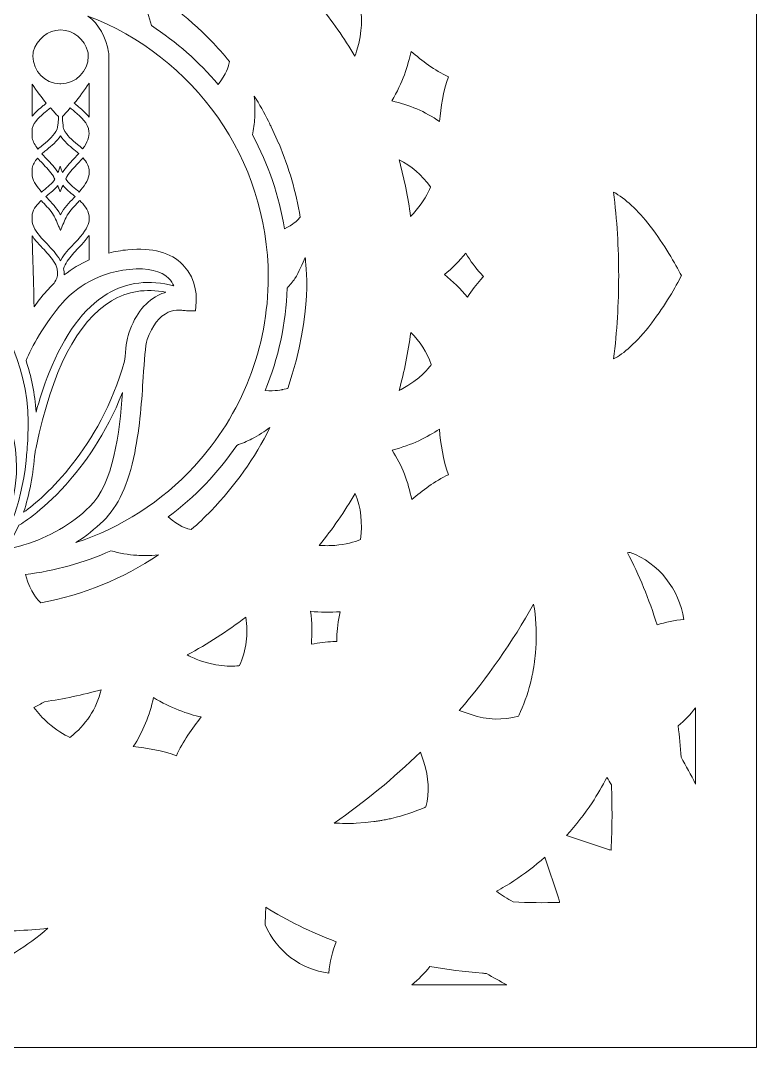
# Model space of a CAD drawing. Header units: millimetres. Extents: x -965 to 732, y -534 to 696.
# Drawn here: x 550.5 to 732, y -114.8 to 138.6 of the extents above; entities that cross this region are included whole.
import ezdxf

# ---------------------------------------------------------------- set-up
doc = ezdxf.new("R2010")
doc.units = ezdxf.units.MM
doc.header["$MEASUREMENT"] = 0
doc.layers.add('Layer 10', color=7, linetype='Continuous')

msp = doc.modelspace()

# ---------------------------------------------------------------- linework, layer by layer
at = {"layer": 'Layer 10', "lineweight": 0}
msp.add_lwpolyline([(351.09, 266.09), (351.09, -114.82), (732.01, -114.82), (732.01, 266.09), (351.09, 266.09)], dxfattribs=at)
for points, knots in [([(597.51, 133.63), (599.08, 132), (600.6, 130.29), (602.04, 128.53), (602.04, 128.53), (601.82, 127.56), (601.82, 127.56), (601.81, 127.54), (601.27, 125.4), (599.23, 122.84), (594.48, 128.48), (588.96, 133.36), (582.78, 137.37), (582.26, 139.61), (581.48, 141.8), (580.47, 143.89), (579.61, 145.68), (578.65, 147.25), (577.71, 148.61), (584.98, 144.74), (591.62, 139.72), (597.51, 133.63)], [0, 0, 0, 0, 1, 1, 1, 2, 2, 2, 3, 3, 3, 4, 4, 4, 5, 5, 5, 6, 6, 6, 7, 7, 7, 7]), ([(633.39, 131.06), (633.26, 130.65), (633.12, 130.25), (632.97, 129.85), (630.34, 134.28), (627.37, 138.55), (624.1, 142.58), (627.67, 143.03), (631.14, 142.44), (634.45, 140.84), (634.48, 140.7), (634.5, 140.56), (634.52, 140.42), (634.57, 140), (635.02, 136.23), (633.39, 131.06)], [0, 0, 0, 0, 1, 1, 1, 2, 2, 2, 3, 3, 3, 4, 4, 4, 5, 5, 5, 5]), ([(564.17, 9.78), (566.59, 11.34), (568.85, 13.13), (570.94, 15.16), (574.55, 18.66), (577.08, 24.16), (578.67, 31.96), (579.97, 38.34), (580.41, 45.14), (580.77, 50.62), (581.03, 54.64), (581.28, 58.44), (581.78, 59.89), (583, 63.4), (584.74, 65.66), (586.95, 66.62), (587.91, 67.05), (588.82, 67.16), (589.55, 67.16), (590.07, 67.16), (590.51, 67.1), (590.8, 67.06), (591.02, 67.03), (591.21, 67.01), (591.43, 67.01), (591.43, 67.01), (593.64, 67.01), (593.64, 67.01), (593.64, 67.01), (593.84, 69.21), (593.84, 69.21), (593.86, 69.43), (594.28, 74.55), (590.57, 78.35), (587.6, 81.38), (583.02, 82.63), (576.96, 82.05), (575.37, 81.9), (573.79, 81.63), (572.26, 81.23), (572.26, 81.23), (572.26, 130.53), (572.26, 130.53), (572.26, 130.53), (572.23, 130.82), (572.23, 130.82), (571.65, 134.48), (569.81, 137.77), (567.11, 139.74), (593.2, 129.82), (611.6, 104.54), (611.6, 75.28), (611.6, 57.97), (605.13, 41.41), (593.39, 28.65), (585.31, 19.87), (575.25, 13.43), (564.17, 9.78)], [0, 0, 0, 0, 1, 1, 1, 2, 2, 2, 3, 3, 3, 4, 4, 4, 5, 5, 5, 6, 6, 6, 7, 7, 7, 8, 8, 8, 9, 9, 9, 10, 10, 10, 11, 11, 11, 12, 12, 12, 13, 13, 13, 14, 14, 14, 15, 15, 15, 16, 16, 16, 17, 17, 17, 18, 18, 18, 19, 19, 19, 19]), ([(560.43, 123.02), (560.43, 123.02), (560.2, 123.03), (560.2, 123.03), (556.52, 123.13), (553.57, 126.15), (553.57, 129.85), (553.57, 130.2), (553.6, 130.55), (553.65, 130.89), (554.51, 134.04), (557.23, 136.3), (560.4, 136.3), (563.56, 136.3), (566.28, 134.04), (567.14, 130.89), (567.19, 130.55), (567.22, 130.2), (567.22, 129.85), (567.22, 126.09), (564.18, 123.04), (560.43, 123.02)], [0, 0, 0, 0, 1, 1, 1, 2, 2, 2, 3, 3, 3, 4, 4, 4, 5, 5, 5, 6, 6, 6, 7, 7, 7, 7]), ([(642.1, 118.79), (644.72, 123.23), (646.1, 127.55), (646.82, 131.02), (649.53, 128.7), (652.6, 126.35), (656.04, 124.72), (654.73, 121.1), (654.17, 117.25), (653.84, 113.69), (650.32, 116.15), (646.39, 117.86), (642.1, 118.79)], [0, 0, 0, 0, 1, 1, 1, 2, 2, 2, 3, 3, 3, 4, 4, 4, 4]), ([(556.11, 117.62), (555.65, 117.24), (555.17, 116.85), (554.72, 116.44), (554.2, 115.96), (553.75, 115.48), (553.37, 115.01), (553.37, 115.01), (553.37, 122.96), (553.37, 122.96), (554.49, 121.22), (555.78, 119.56), (556.87, 118.26), (556.62, 118.04), (556.36, 117.83), (556.11, 117.62)], [0, 0, 0, 0, 1, 1, 1, 2, 2, 2, 3, 3, 3, 4, 4, 4, 5, 5, 5, 5]), ([(567.42, 114.77), (567, 115.32), (566.49, 115.88), (565.88, 116.44), (565.43, 116.85), (564.95, 117.24), (564.49, 117.62), (564.25, 117.82), (564.01, 118.02), (563.77, 118.23), (564.9, 119.6), (566.27, 121.37), (567.42, 123.21), (567.42, 123.21), (567.42, 114.77), (567.42, 114.77)], [0, 0, 0, 0, 1, 1, 1, 2, 2, 2, 3, 3, 3, 4, 4, 4, 5, 5, 5, 5]), ([(608.17, 119.98), (609.43, 117.96), (610.6, 115.89), (611.67, 113.78), (611.67, 113.78), (611.89, 113.3), (611.89, 113.3), (612.04, 113), (612.18, 112.69), (612.32, 112.38), (612.32, 112.38), (614.24, 108.17), (614.24, 108.17), (614.24, 108.17), (614.26, 108.19), (614.26, 108.19), (616.69, 102.4), (618.45, 96.33), (619.51, 90.12), (619.51, 90.12), (618.83, 89.38), (618.83, 89.38), (618.82, 89.37), (617.76, 88.26), (615.63, 87.21), (614.31, 95.34), (611.66, 103.12), (607.72, 110.39), (607.99, 111.79), (608.18, 113.22), (608.26, 114.64), (608.37, 116.57), (608.31, 118.36), (608.17, 119.98)], [0, 0, 0, 0, 1, 1, 1, 2, 2, 2, 3, 3, 3, 4, 4, 4, 5, 5, 5, 6, 6, 6, 7, 7, 7, 8, 8, 8, 9, 9, 9, 10, 10, 10, 11, 11, 11, 11]), ([(559.56, 111.8), (558.8, 110.23), (557.52, 109.17), (556.16, 108.05), (555.71, 107.68), (555.25, 107.3), (554.81, 106.9), (554.08, 107.86), (553.6, 108.74), (553.37, 109.58), (553.37, 109.58), (553.37, 112.01), (553.37, 112.01), (553.87, 113.67), (555.32, 114.99), (556.68, 116.11), (556.68, 116.11), (556.9, 116.3), (556.9, 116.3), (557.22, 116.56), (557.54, 116.83), (557.86, 117.1), (558.82, 116.01), (559.51, 115.29), (559.59, 115.21), (559.59, 115.21), (559.84, 114.95), (559.84, 114.95), (559.95, 114.84), (559.64, 111.98), (559.56, 111.8)], [0, 0, 0, 0, 1, 1, 1, 2, 2, 2, 3, 3, 3, 4, 4, 4, 5, 5, 5, 6, 6, 6, 7, 7, 7, 8, 8, 8, 9, 9, 9, 10, 10, 10, 10]), ([(565.83, 106.96), (565.41, 107.34), (564.97, 107.7), (564.55, 108.05), (563.19, 109.17), (561.91, 110.23), (561.15, 111.8), (561.06, 111.98), (560.74, 114.83), (560.86, 114.95), (560.86, 114.95), (561.11, 115.22), (561.11, 115.22), (561.19, 115.3), (561.85, 115.99), (562.78, 117.06), (563.08, 116.81), (563.39, 116.55), (563.68, 116.31), (563.68, 116.31), (563.92, 116.11), (563.92, 116.11), (565.48, 114.83), (567.16, 113.29), (567.39, 111.27), (567.55, 109.94), (567.05, 108.56), (565.83, 106.96)], [0, 0, 0, 0, 1, 1, 1, 2, 2, 2, 3, 3, 3, 4, 4, 4, 5, 5, 5, 6, 6, 6, 7, 7, 7, 8, 8, 8, 9, 9, 9, 9]), ([(560.35, 110.17), (561.25, 108.79), (562.51, 107.75), (563.73, 106.75), (563.73, 106.75), (563.98, 106.54), (563.98, 106.54), (564.24, 106.32), (564.55, 106.07), (564.86, 105.79), (564.77, 105.69), (564.68, 105.59), (564.57, 105.47), (564.26, 105.12), (563.92, 104.77), (563.6, 104.43), (562.64, 103.42), (561.65, 102.37), (560.85, 101.16), (560.74, 101.45), (560.64, 101.7), (560.64, 101.71), (560.64, 101.71), (560.25, 102.7), (560.25, 102.7), (560.25, 102.7), (559.96, 101.68), (559.96, 101.68), (559.91, 101.51), (559.85, 101.3), (559.79, 101.11), (558.99, 102.34), (557.98, 103.4), (557, 104.43), (556.68, 104.77), (556.35, 105.12), (556.03, 105.47), (555.95, 105.56), (555.87, 105.65), (555.79, 105.74), (556.12, 106.03), (556.45, 106.31), (556.73, 106.54), (556.73, 106.54), (556.98, 106.75), (556.98, 106.75), (558.2, 107.75), (559.46, 108.79), (560.35, 110.17)], [0, 0, 0, 0, 1, 1, 1, 2, 2, 2, 3, 3, 3, 4, 4, 4, 5, 5, 5, 6, 6, 6, 7, 7, 7, 8, 8, 8, 9, 9, 9, 10, 10, 10, 11, 11, 11, 12, 12, 12, 13, 13, 13, 14, 14, 14, 15, 15, 15, 16, 16, 16, 16]), ([(555.9, 103.41), (556.86, 102.4), (557.85, 101.36), (558.61, 100.18), (558.67, 100.08), (558.78, 99.88), (558.98, 99.45), (558.22, 98.38), (557.22, 97.55), (556.16, 96.67), (556.01, 96.55), (555.86, 96.43), (555.72, 96.31), (554.65, 97.52), (553.7, 98.8), (553.37, 100.19), (553.37, 100.19), (553.37, 102.23), (553.37, 102.23), (553.57, 103.05), (554.01, 103.85), (554.72, 104.66), (555.11, 104.24), (555.51, 103.82), (555.9, 103.41)], [0, 0, 0, 0, 1, 1, 1, 2, 2, 2, 3, 3, 3, 4, 4, 4, 5, 5, 5, 6, 6, 6, 7, 7, 7, 8, 8, 8, 8]), ([(564.99, 96.31), (564.84, 96.43), (564.7, 96.55), (564.55, 96.68), (563.46, 97.57), (562.43, 98.43), (561.66, 99.54), (561.84, 99.91), (561.94, 100.09), (561.99, 100.18), (562.75, 101.36), (563.74, 102.4), (564.71, 103.41), (565.11, 103.84), (565.53, 104.27), (565.93, 104.72), (566.8, 103.75), (567.28, 102.79), (567.42, 101.81), (567.42, 101.81), (567.42, 100.6), (567.42, 100.6), (567.2, 99.06), (566.16, 97.63), (564.99, 96.31)], [0, 0, 0, 0, 1, 1, 1, 2, 2, 2, 3, 3, 3, 4, 4, 4, 5, 5, 5, 6, 6, 6, 7, 7, 7, 8, 8, 8, 8]), ([(643.87, 104.23), (646.86, 102.78), (649.45, 100.55), (651.6, 97.59), (651.62, 97.57), (651.63, 97.54), (651.65, 97.52), (650.99, 96.01), (649.89, 93.97), (648.12, 91.83), (647.67, 91.29), (647.21, 90.77), (646.72, 90.28), (646.08, 94.98), (645.12, 99.66), (643.87, 104.23)], [0, 0, 0, 0, 1, 1, 1, 2, 2, 2, 3, 3, 3, 4, 4, 4, 5, 5, 5, 5]), ([(563.74, 95.37), (563.74, 95.37), (563.96, 95.18), (563.96, 95.18), (563.86, 95.08), (563.75, 94.97), (563.65, 94.86), (562.5, 93.64), (561.3, 92.39), (560.45, 90.85), (560.42, 90.79), (560.39, 90.73), (560.35, 90.67), (560.32, 90.73), (560.29, 90.79), (560.26, 90.85), (559.4, 92.39), (558.21, 93.64), (557.06, 94.86), (556.96, 94.97), (556.85, 95.08), (556.75, 95.18), (556.75, 95.18), (556.98, 95.37), (556.98, 95.37), (557.91, 96.14), (558.87, 96.93), (559.67, 97.88), (559.85, 97.47), (559.97, 97.17), (559.97, 97.17), (559.97, 97.17), (560.3, 96.35), (560.3, 96.35), (560.3, 96.35), (560.63, 97.17), (560.63, 97.17), (560.63, 97.17), (560.77, 97.51), (560.96, 97.97), (561.78, 96.98), (562.77, 96.16), (563.74, 95.37)], [0, 0, 0, 0, 1, 1, 1, 2, 2, 2, 3, 3, 3, 4, 4, 4, 5, 5, 5, 6, 6, 6, 7, 7, 7, 8, 8, 8, 9, 9, 9, 10, 10, 10, 11, 11, 11, 12, 12, 12, 13, 13, 13, 14, 14, 14, 14]), ([(564.63, 84.53), (564.31, 84.18), (563.97, 83.83), (563.65, 83.49), (562.5, 82.27), (561.3, 81.01), (560.45, 79.48), (560.42, 79.42), (560.39, 79.36), (560.35, 79.3), (560.32, 79.36), (560.29, 79.42), (560.26, 79.48), (559.4, 81.01), (558.21, 82.27), (557.06, 83.49), (556.74, 83.83), (556.4, 84.18), (556.08, 84.53), (554.86, 85.87), (553.74, 87.3), (553.37, 88.83), (553.37, 88.83), (553.37, 90.87), (553.37, 90.87), (553.71, 92.24), (554.69, 93.34), (555.61, 94.2), (555.72, 94.08), (555.84, 93.96), (555.95, 93.84), (556.91, 92.83), (557.9, 91.79), (558.66, 90.61), (558.98, 90.11), (559.75, 88.27), (560.02, 87.6), (560.02, 87.6), (560.35, 86.78), (560.35, 86.78), (560.35, 86.78), (560.69, 87.6), (560.69, 87.6), (560.96, 88.27), (561.73, 90.11), (562.05, 90.61), (562.8, 91.79), (563.8, 92.83), (564.76, 93.84), (564.87, 93.96), (564.98, 94.08), (565.1, 94.2), (566.11, 93.26), (567.2, 92.02), (567.42, 90.45), (567.42, 90.45), (567.42, 89.18), (567.42, 89.18), (567.25, 88.09), (566.58, 86.68), (564.63, 84.53)], [0, 0, 0, 0, 1, 1, 1, 2, 2, 2, 3, 3, 3, 4, 4, 4, 5, 5, 5, 6, 6, 6, 7, 7, 7, 8, 8, 8, 9, 9, 9, 10, 10, 10, 11, 11, 11, 12, 12, 12, 13, 13, 13, 14, 14, 14, 15, 15, 15, 16, 16, 16, 17, 17, 17, 18, 18, 18, 19, 19, 19, 20, 20, 20, 20]), ([(696.77, 96.29), (699.62, 94.75), (702.71, 91.88), (705.82, 87.87), (709.32, 83.35), (712.02, 78.53), (713.49, 75.68), (712.09, 72.97), (709.52, 68.36), (706.18, 63.98), (702.38, 58.98), (699.19, 56.41), (696.78, 55.1), (697.61, 61.9), (698.03, 68.79), (698.03, 75.63), (698.03, 82.52), (697.61, 89.46), (696.77, 96.29)], [0, 0, 0, 0, 1, 1, 1, 2, 2, 2, 3, 3, 3, 4, 4, 4, 5, 5, 5, 6, 6, 6, 6]), ([(558.38, 73.36), (558.07, 73.06), (557.76, 72.75), (557.46, 72.44), (556.14, 71.06), (554.94, 69.56), (553.87, 67.98), (553.67, 74.99), (553.38, 84.6), (553.37, 85.19), (553.37, 85.19), (553.37, 85.47), (553.37, 85.47), (553.66, 85.05), (553.96, 84.67), (554.24, 84.34), (554.78, 83.69), (555.38, 83.07), (555.95, 82.47), (556.91, 81.46), (557.9, 80.42), (558.66, 79.23), (559.05, 78.63), (559.35, 78.01), (559.58, 77.38), (559.93, 74.76), (558.74, 73.85), (558.38, 73.36)], [0, 0, 0, 0, 1, 1, 1, 2, 2, 2, 3, 3, 3, 4, 4, 4, 5, 5, 5, 6, 6, 6, 7, 7, 7, 8, 8, 8, 9, 9, 9, 9]), ([(567.42, 85.6), (567.42, 85.6), (567.42, 79.55), (567.42, 79.55), (565.24, 78.57), (563.19, 77.33), (561.26, 75.85), (561.27, 76.36), (561.25, 76.93), (561.13, 77.38), (561.35, 78.01), (561.66, 78.63), (562.05, 79.23), (562.8, 80.42), (563.8, 81.46), (564.76, 82.47), (565.33, 83.07), (565.92, 83.69), (566.47, 84.34), (566.83, 84.77), (567.15, 85.19), (567.42, 85.6)], [0, 0, 0, 0, 1, 1, 1, 2, 2, 2, 3, 3, 3, 4, 4, 4, 5, 5, 5, 6, 6, 6, 7, 7, 7, 7]), ([(655.05, 75.91), (656.96, 77.5), (658.72, 79.27), (660.31, 81.2), (661.52, 79.23), (662.75, 77.58), (664.03, 76.18), (664.25, 75.93), (664.49, 75.69), (664.73, 75.45), (664.49, 75.22), (664.25, 74.97), (664.03, 74.73), (662.89, 73.5), (661.8, 72.06), (660.71, 70.37), (659.05, 72.41), (657.15, 74.27), (655.05, 75.91)], [0, 0, 0, 0, 1, 1, 1, 2, 2, 2, 3, 3, 3, 4, 4, 4, 5, 5, 5, 6, 6, 6, 6]), ([(610.85, 47.32), (614.16, 55.38), (615.97, 63.84), (616.28, 72.59), (616.87, 73.35), (617.69, 74.17), (618.18, 74.94), (619.19, 76.51), (620.08, 78.72), (620.73, 80.17), (620.78, 78.88), (622.88, 67.04), (616.4, 47.81), (616.4, 47.81), (615.15, 47.53), (615.15, 47.53), (615.13, 47.53), (613.32, 47.08), (610.85, 47.32)], [0, 0, 0, 0, 1, 1, 1, 2, 2, 2, 3, 3, 3, 4, 4, 4, 5, 5, 5, 6, 6, 6, 6]), ([(571.88, 71.15), (566.15, 67.71), (561.34, 61.19), (557.57, 51.77), (556.2, 48.35), (555.14, 44.95), (554.33, 41.96), (554.08, 46.56), (553.13, 50.88), (551.87, 54.75), (553.28, 57.9), (556.28, 63.78), (561, 69.13), (562.88, 71.27), (568.26, 76.34), (577.41, 77.21), (581.95, 77.64), (585.22, 76.88), (587.11, 74.95), (587.67, 74.38), (588.06, 73.75), (588.34, 73.13), (582.3, 74.74), (576.77, 74.08), (571.88, 71.15)], [0, 0, 0, 0, 1, 1, 1, 2, 2, 2, 3, 3, 3, 4, 4, 4, 5, 5, 5, 6, 6, 6, 7, 7, 7, 8, 8, 8, 8]), ([(586.34, 71.55), (585.9, 71.42), (585.45, 71.27), (585.03, 71.09), (581.53, 69.56), (578.9, 66.34), (577.22, 61.5), (576.69, 59.99), (576.42, 57.59), (576.19, 54.57), (569.91, 32.79), (556.52, 21.14), (551.28, 17.27), (552.67, 21.52), (553.63, 26.6), (554.08, 32.07), (554.15, 32.36), (554.23, 32.75), (554.34, 33.28), (558.27, 52.24), (564.52, 64.4), (572.91, 69.44), (576.92, 71.84), (581.43, 72.55), (586.34, 71.55)], [0, 0, 0, 0, 1, 1, 1, 2, 2, 2, 3, 3, 3, 4, 4, 4, 5, 5, 5, 6, 6, 6, 7, 7, 7, 8, 8, 8, 8]), ([(541.55, 70.68), (544.15, 67.06), (552.39, 54.43), (552.39, 39.58), (552.39, 37.09), (552.29, 34.7), (552.12, 32.44), (552.08, 32.28), (552.05, 32.17), (552.03, 32.11), (552.03, 32.12), (552.05, 32.17), (552.1, 32.24), (551.11, 20.1), (547.73, 11.51), (544.05, 8.75), (546.1, 12.38), (549.53, 19.75), (549.53, 28.37), (549.53, 40.38), (542.86, 49.96), (542.58, 50.37), (542.58, 50.37), (541.76, 51.52), (541.76, 51.52), (541.76, 51.52), (540.95, 50.37), (540.95, 50.37), (540.66, 49.96), (533.99, 40.38), (533.99, 28.37), (533.99, 19.71), (537.46, 12.31), (539.5, 8.7), (536.71, 10.91), (532.84, 17.57), (530.95, 32.72), (530.79, 34.9), (530.7, 37.19), (530.7, 39.58), (530.7, 54.41), (538.94, 67.06), (541.55, 70.68)], [0, 0, 0, 0, 1, 1, 1, 2, 2, 2, 3, 3, 3, 4, 4, 4, 5, 5, 5, 6, 6, 6, 7, 7, 7, 8, 8, 8, 9, 9, 9, 10, 10, 10, 11, 11, 11, 12, 12, 12, 13, 13, 13, 14, 14, 14, 14]), ([(646.76, 61.61), (649.03, 59.46), (650.72, 56.81), (651.8, 53.72), (651.71, 53.59), (651.62, 53.47), (651.54, 53.35), (651.44, 53.22), (649.13, 50.09), (644.37, 47.58), (644.2, 47.5), (644.03, 47.41), (643.86, 47.32), (645.15, 52), (646.12, 56.78), (646.76, 61.61)], [0, 0, 0, 0, 1, 1, 1, 2, 2, 2, 3, 3, 3, 4, 4, 4, 5, 5, 5, 5]), ([(546.26, 8.03), (547.67, 9.43), (548.97, 11.48), (550.1, 14.12), (550.1, 14.12), (550.13, 14.07), (550.13, 14.07), (550.35, 14.19), (555.52, 17.25), (561.68, 24.06), (566.05, 28.9), (571.56, 36.42), (575.66, 46.82), (574.93, 36.89), (573.42, 24.32), (567.58, 18.66), (563.05, 14.26), (557.58, 11.08), (551.32, 9.2), (549.42, 8.63), (547.7, 8.26), (546.26, 8.03)], [0, 0, 0, 0, 1, 1, 1, 2, 2, 2, 3, 3, 3, 4, 4, 4, 5, 5, 5, 6, 6, 6, 7, 7, 7, 7]), ([(603.83, 33.78), (605.1, 34.23), (606.35, 34.77), (607.56, 35.4), (609.24, 36.27), (610.74, 37.23), (612.03, 38.19), (608.28, 30.64), (603.42, 23.75), (597.51, 17.64), (595.96, 16.04), (594.32, 14.48), (592.62, 12.99), (592.62, 12.99), (591.75, 13.2), (591.75, 13.2), (591.73, 13.2), (589.53, 13.81), (586.94, 16.1), (593.52, 21.03), (599.19, 26.97), (603.83, 33.78)], [0, 0, 0, 0, 1, 1, 1, 2, 2, 2, 3, 3, 3, 4, 4, 4, 5, 5, 5, 6, 6, 6, 7, 7, 7, 7]), ([(653.82, 37.79), (654.15, 34.15), (654.71, 30.22), (656.04, 26.54), (652.65, 24.94), (649.64, 22.65), (646.98, 20.38), (646.18, 24.71), (644.56, 28.81), (642.16, 32.61), (647.02, 33.83), (650.94, 35.87), (653.82, 37.79)], [0, 0, 0, 0, 1, 1, 1, 2, 2, 2, 3, 3, 3, 4, 4, 4, 4]), ([(628.02, 9.1), (626.74, 8.99), (625.46, 9), (624.19, 9.1), (627.46, 13.15), (630.43, 17.43), (633.06, 21.88), (634.47, 18.39), (634.9, 14.6), (634.34, 10.57), (634.34, 10.56), (634.34, 10.54), (634.33, 10.52), (632.84, 9.94), (630.7, 9.32), (628.02, 9.1)], [0, 0, 0, 0, 1, 1, 1, 2, 2, 2, 3, 3, 3, 4, 4, 4, 5, 5, 5, 5]), ([(584.52, 6.75), (575.74, 0.87), (565.86, -3.18), (555.55, -5.08), (555.55, -5.08), (554.88, -4.42), (554.88, -4.42), (554.86, -4.4), (552.99, -2.48), (551.86, 1.36), (551.81, 1.53), (551.76, 1.71), (551.71, 1.9), (559.01, 2.79), (566.1, 4.77), (572.81, 7.78), (574.89, 7.16), (577.04, 6.78), (579.22, 6.64), (579.87, 6.6), (580.53, 6.58), (581.18, 6.58), (582.37, 6.58), (583.49, 6.65), (584.52, 6.75)], [0, 0, 0, 0, 1, 1, 1, 2, 2, 2, 3, 3, 3, 4, 4, 4, 5, 5, 5, 6, 6, 6, 7, 7, 7, 8, 8, 8, 8]), ([(700.18, 7.29), (700.42, 7.31), (700.66, 7.33), (700.9, 7.35), (707.85, 4.78), (713, -1.72), (714.1, -9.2), (711.8, -9.4), (709.59, -9.85), (707.5, -10.55), (705.52, -4.14), (703.06, 1.84), (700.18, 7.29)], [0, 0, 0, 0, 1, 1, 1, 2, 2, 2, 3, 3, 3, 4, 4, 4, 4]), ([(622.03, -7.18), (624.45, -7.45), (626.89, -7.48), (629.32, -7.28), (628.82, -9.6), (628.55, -11.7), (628.5, -13.65), (628.49, -13.98), (628.49, -14.32), (628.5, -14.65), (628.19, -14.64), (627.88, -14.64), (627.57, -14.65), (625.92, -14.69), (624.16, -14.91), (622.23, -15.31), (622.46, -12.63), (622.39, -9.91), (622.03, -7.18)], [0, 0, 0, 0, 1, 1, 1, 2, 2, 2, 3, 3, 3, 4, 4, 4, 5, 5, 5, 6, 6, 6, 6]), ([(677.05, -5.39), (677.6, -8.63), (677.81, -11.88), (677.68, -15.09), (677.68, -15.09), (677.53, -17.46), (677.53, -17.46), (677.53, -17.46), (677.29, -19.56), (677.29, -19.56), (677.22, -19.94), (677.16, -20.32), (677.11, -20.71), (677.11, -20.71), (677.08, -20.88), (677.08, -20.88), (677.04, -21.14), (677, -21.41), (676.96, -21.67), (676.9, -21.96), (676.84, -22.26), (676.76, -22.67), (676.68, -23.06), (676.6, -23.46), (676.53, -23.79), (675.84, -26.71), (674.94, -29.44), (673.85, -31.91), (673.69, -32.27), (673.52, -32.65), (673.34, -33.04), (669.47, -34.13), (665.64, -34.01), (661.65, -32.68), (661.65, -32.68), (658.68, -31.69), (658.68, -31.69), (665.66, -23.56), (671.82, -14.73), (677.05, -5.39)], [0, 0, 0, 0, 1, 1, 1, 2, 2, 2, 3, 3, 3, 4, 4, 4, 5, 5, 5, 6, 6, 6, 7, 7, 7, 8, 8, 8, 9, 9, 9, 10, 10, 10, 11, 11, 11, 12, 12, 12, 13, 13, 13, 13]), ([(604.51, -20.57), (604.37, -20.59), (604.25, -20.61), (604.12, -20.63), (603.95, -20.65), (600.18, -21.16), (595.14, -19.47), (593.93, -19.06), (592.75, -18.55), (591.62, -17.96), (596.66, -15.25), (601.51, -12.11), (606.05, -8.62), (606.75, -12.75), (606.23, -16.76), (604.51, -20.57)], [0, 0, 0, 0, 1, 1, 1, 2, 2, 2, 3, 3, 3, 4, 4, 4, 5, 5, 5, 5]), ([(562.69, -38.31), (561.24, -37.62), (559.31, -36.49), (557.27, -34.69), (555.99, -33.56), (554.83, -32.3), (553.82, -30.93), (554.71, -30.5), (555.58, -30.01), (556.44, -29.48), (561.15, -28.81), (565.83, -27.83), (570.38, -26.54), (569.22, -31.29), (566.64, -35.24), (562.69, -38.31)], [0, 0, 0, 0, 1, 1, 1, 2, 2, 2, 3, 3, 3, 4, 4, 4, 5, 5, 5, 5]), ([(588.95, -42.84), (585.45, -41.5), (581.74, -40.93), (578.31, -40.58), (580.71, -36.94), (582.37, -32.87), (583.28, -28.43), (587.57, -31.11), (591.74, -32.53), (595.08, -33.26), (592.83, -36.08), (590.54, -39.26), (588.95, -42.84)], [0, 0, 0, 0, 1, 1, 1, 2, 2, 2, 3, 3, 3, 4, 4, 4, 4]), ([(716.98, -49.82), (715.84, -47.55), (714.66, -45.34), (713.43, -43.2), (713.24, -40.62), (712.99, -38.03), (712.69, -35.48), (714.28, -34.14), (715.71, -32.64), (716.98, -31), (716.98, -31), (716.98, -49.82), (716.98, -49.82)], [0, 0, 0, 0, 1, 1, 1, 2, 2, 2, 3, 3, 3, 4, 4, 4, 4]), ([(640.78, -58.56), (640.78, -58.56), (640.53, -58.61), (640.53, -58.61), (640.29, -58.65), (640.05, -58.7), (639.82, -58.75), (639.52, -58.8), (639.23, -58.85), (638.91, -58.89), (638.91, -58.89), (638.79, -58.91), (638.79, -58.91), (638.41, -58.97), (638.04, -59.03), (637.66, -59.09), (637.66, -59.09), (635.51, -59.34), (635.51, -59.34), (635.51, -59.34), (633.3, -59.49), (633.3, -59.49), (631.48, -59.58), (629.65, -59.55), (627.82, -59.43), (635.37, -54.26), (642.52, -48.38), (649.13, -41.91), (649.13, -41.91), (649.95, -44.38), (649.95, -44.38), (651.22, -48.17), (651.39, -51.8), (650.48, -55.45), (650.39, -55.49), (650.29, -55.53), (650.19, -55.57), (647.7, -56.68), (644.95, -57.6), (642.03, -58.29), (641.63, -58.38), (641.23, -58.47), (640.78, -58.56)], [0, 0, 0, 0, 1, 1, 1, 2, 2, 2, 3, 3, 3, 4, 4, 4, 5, 5, 5, 6, 6, 6, 7, 7, 7, 8, 8, 8, 9, 9, 9, 10, 10, 10, 11, 11, 11, 12, 12, 12, 13, 13, 13, 14, 14, 14, 14]), ([(696.17, -66.11), (695.87, -66.06), (695.56, -65.97), (695.24, -65.87), (695.24, -65.87), (685.2, -62.52), (685.2, -62.52), (687.49, -59.96), (689.59, -57.26), (691.45, -54.45), (692.79, -52.4), (694.01, -50.29), (695.11, -48.16), (695.49, -48.77), (695.87, -49.38), (696.24, -50), (696.45, -55.24), (696.43, -60.65), (696.17, -66.11)], [0, 0, 0, 0, 1, 1, 1, 2, 2, 2, 3, 3, 3, 4, 4, 4, 5, 5, 5, 6, 6, 6, 6]), ([(671.97, -78.91), (670.57, -78.07), (669.21, -77.19), (667.88, -76.28), (669.31, -75.49), (670.73, -74.64), (672.13, -73.74), (674.77, -72), (677.35, -70.02), (679.81, -67.86), (679.81, -67.86), (683.17, -77.93), (683.17, -77.93), (683.3, -78.33), (683.39, -78.7), (683.45, -79.05), (679.57, -79.13), (675.72, -79.09), (671.97, -78.91)], [0, 0, 0, 0, 1, 1, 1, 2, 2, 2, 3, 3, 3, 4, 4, 4, 5, 5, 5, 6, 6, 6, 6]), ([(626.53, -96.47), (619.68, -95.6), (613.77, -91.16), (610.81, -84.59), (610.92, -83.13), (610.97, -81.66), (610.98, -80.2), (616.26, -83.52), (622.09, -86.39), (628.36, -88.75), (627.41, -91.12), (626.79, -93.7), (626.53, -96.47)], [0, 0, 0, 0, 1, 1, 1, 2, 2, 2, 3, 3, 3, 4, 4, 4, 4]), ([(542.67, -95.09), (539.45, -93.42), (533.36, -89.99), (528.36, -85.66), (532.74, -86.04), (537.15, -86.23), (541.52, -86.23), (546.76, -86.23), (552.03, -85.96), (557.26, -85.42), (552.22, -89.86), (545.96, -93.38), (542.67, -95.09)], [0, 0, 0, 0, 1, 1, 1, 2, 2, 2, 3, 3, 3, 4, 4, 4, 4]), ([(647.03, -99.36), (648.65, -98.04), (650.13, -96.54), (651.45, -94.87), (655.63, -95.58), (659.98, -96.12), (664.41, -96.5), (664.75, -96.53), (665.08, -96.56), (665.42, -96.58), (667.02, -97.52), (668.71, -98.45), (670.46, -99.36), (670.46, -99.36), (647.03, -99.36), (647.03, -99.36)], [0, 0, 0, 0, 1, 1, 1, 2, 2, 2, 3, 3, 3, 4, 4, 4, 5, 5, 5, 5])]:
    msp.add_open_spline(points, degree=3, knots=knots, dxfattribs=at)

doc.saveas('drawing.dxf')
